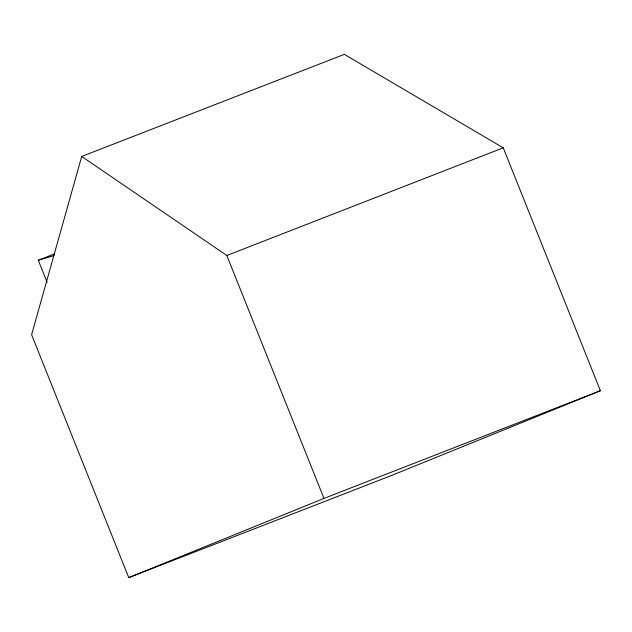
<?xml version="1.0" encoding="UTF-8"?>
<svg xmlns="http://www.w3.org/2000/svg" width="632" height="632" viewBox="0 0 632 632"><rect width="100%" height="100%" fill="white"/><g stroke="black" fill="none" stroke-linecap="round" stroke-linejoin="round"><path stroke-width="0.95" d="M81.718 156.452L31.6 334.715L128.762 577.632L391.271 475.588L600.4 390.726L503.238 147.809L344.337 54.368L81.718 156.452L226.825 255.494L323.979 498.411L600.4 390.726M128.762 577.632L323.979 498.411M226.825 255.494L503.238 147.809M47.06 282.204L38.276 260.234L54.779 253.819M38.276 260.234L54.012 255.628"/></g></svg>
